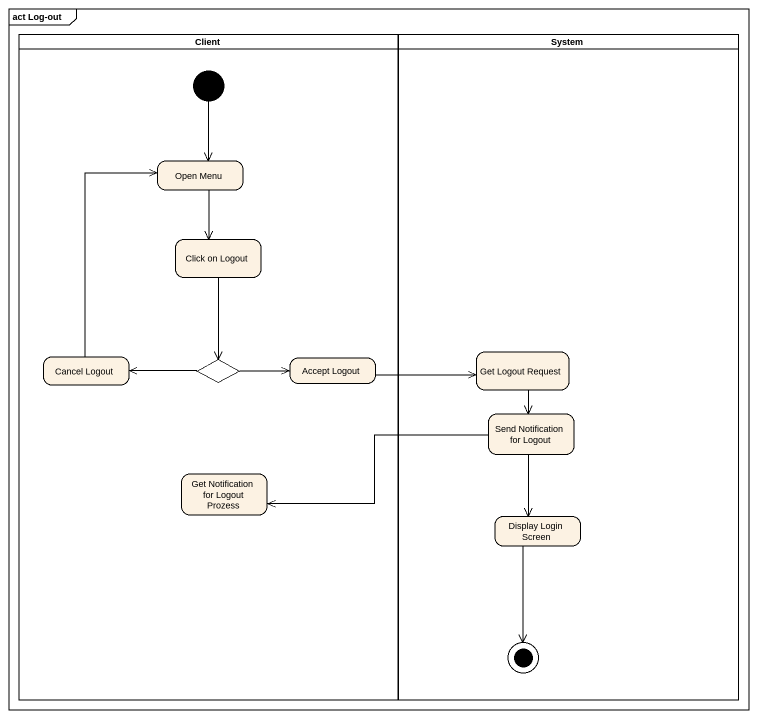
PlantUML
@startuml
mainframe act Log-out
hide empty description
state Client <<partition>> {
  state "Open Menu" as Open_Menu
  state "Click on Logout" as Click_on_Logout
  state "Cancel Logout" as Cancel_Logout
  state choice1 <<choice>>
  state "Accept Logout" as Accept_Logout
  state "Get Notification for Logout Prozess" as Get_Notification_for_Logout
  [*] --> Open_Menu
}
state System <<partition>> {
  state "Get Logout Request" as Get_Logout_Request
  state "Send Notification for Logout" as Send_Notification_for_Logout
  state "Display Login Screen" as Display_Login_Screen
  Display_Login_Screen --> [*]
}
Open_Menu --> Click_on_Logout
Click_on_Logout --> choice1
Cancel_Logout -up-> Open_Menu
choice1 -left-> Cancel_Logout
choice1 -right-> Accept_Logout
Accept_Logout -right-> Get_Logout_Request
Get_Logout_Request --> Send_Notification_for_Logout
Send_Notification_for_Logout -left-> Get_Notification_for_Logout
Send_Notification_for_Logout --> Display_Login_Screen
@enduml
